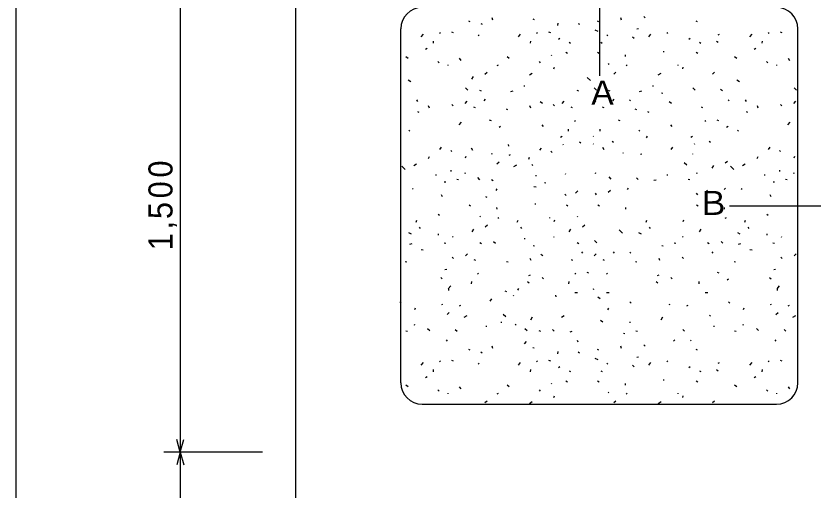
# Model space of a CAD drawing. Units: millimetres at full size, sheet at 1:20; details may follow other scales. Extents: x -7610 to 7610, y -5340 to 5340.
# Drawn here: x -7610 to -5185, y -557 to 887 of the extents above; entities that cross this region are included whole.
import ezdxf
from ezdxf.enums import TextEntityAlignment as Align

# ---------------------------------------------------------------- set-up
doc = ezdxf.new("R2010")
doc.units = ezdxf.units.MM
doc.header["$LTSCALE"] = 20
for name, color, linetype in [('0-0_枠', 5, 'Continuous'), ('0-6_寸法', 7, 'Continuous'), ('0-8_ハッチング', 3, 'Continuous'), ('3-0', 2, 'Continuous')]:
    doc.layers.add(name, color=color, linetype=linetype)
doc.styles.add('HGPｺﾞｼｯｸE', font='')
doc.styles.get('HGPｺﾞｼｯｸE').set_extended_font_data('HGPｺﾞｼｯｸE')

msp = doc.modelspace()

# ---------------------------------------------------------------- linework, layer by layer
at = {"layer": '0-0_枠'}
for p, q in [((-6760, 3308.63), (-6760, -2116.37)), ((-6439, -230.37), (-6439, 847.63)), ((-5231, -230.37), (-5231, 847.63)), ((-6374, -295.37), (-5296, -295.37))]:
    msp.add_line(p, q, dxfattribs=at)
for centre, start, end in [((-6374, 847.63), 90, 180), ((-5296, 847.63), 0, 90), ((-6374, -230.37), 180, 270), ((-5296, -230.37), 270, 0)]:
    msp.add_arc(centre, 65, start, end, dxfattribs=at)
at = {"layer": '0-6_寸法'}
for p, q in [((-5835, 1412.63), (-5835, 704.63)), ((-5439, 308.63), (-4731, 308.63)), ((-7110, -441.37), (-7120.35, -402.74)), ((-7110, -441.37), (-7099.65, -402.74)), ((-6860, -441.37), (-7160, -441.37)), ((-7110, -441.37), (-7120.35, -480.01)), ((-7110, -441.37), (-7099.65, -480.01))]:
    msp.add_line(p, q, dxfattribs=at)
msp.add_lwpolyline([(-7110, 2558.63), (-7110, 1058.63), (-7110, -441.37), (-7110, -1941.37)], dxfattribs=at)
at = {"layer": '0-8_ハッチング'}
for p, q in [((-6162.68, 882.16), (-6160.17, 875.24)), ((-6037.45, 877.76), (-6033.06, 875.87)), ((-5770.96, 882.16), (-5768.45, 875.24)), ((-5699.31, 885.3), (-5695.54, 880.9)), ((-6233.71, 872.1), (-6229.31, 870.22)), ((-6195.37, 863.93), (-6191.6, 861.42)), ((-5961.4, 857.65), (-5960.77, 865.19)), ((-5899.81, 863.93), (-5896.03, 861.42)), ((-5841.99, 872.1), (-5837.59, 870.22)), ((-5721.31, 847.59), (-5715.65, 848.85)), ((-5541.75, 872.1), (-5537.35, 870.22)), ((-6377.01, 823.08), (-6370.1, 831.25)), ((-6321.7, 836.28), (-6319.82, 833.13)), ((-6285.25, 838.79), (-6279.59, 836.9)), ((-6203.54, 826.22), (-6201.02, 829.36)), ((-6081.45, 823.08), (-6074.54, 831.25)), ((-6026.14, 836.28), (-6024.26, 833.13)), ((-5989.69, 838.79), (-5984.03, 836.9)), ((-5848.9, 844.45), (-5840.1, 840.68)), ((-5811.82, 826.22), (-5809.3, 829.36)), ((-5685.06, 823.08), (-5678.14, 831.25)), ((-5629.75, 836.28), (-5627.86, 833.13)), ((-5473.87, 829.36), (-5469.47, 831.25)), ((-5377.01, 823.08), (-5370.1, 831.25)), ((-5321.7, 836.28), (-5319.82, 833.13)), ((-5285.25, 838.79), (-5279.59, 836.9)), ((-6339.93, 803.59), (-6339.3, 810.51)), ((-6044.37, 803.59), (-6043.74, 810.51)), ((-5959.52, 816.16), (-5955.12, 819.31)), ((-5926.83, 806.73), (-5923.06, 804.22)), ((-5830.67, 806.73), (-5826.9, 804.22)), ((-5733.88, 823.08), (-5729.48, 818.68)), ((-5563.12, 816.16), (-5558.72, 819.31)), ((-5530.44, 806.73), (-5526.67, 804.22)), ((-5478.27, 810.51), (-5473.24, 806.73)), ((-5339.93, 803.59), (-5339.3, 810.51)), ((-6363.81, 785.99), (-6359.41, 788.51)), ((-5936.68, 776.24), (-5932.28, 773.09)), ((-5840.52, 776.24), (-5836.12, 773.09)), ((-5641.28, 778.75), (-5638.13, 778.75)), ((-5540.29, 776.24), (-5535.89, 773.09)), ((-5363.81, 785.99), (-5359.41, 788.51)), ((-6424.01, 763.67), (-6417.09, 758.64)), ((-6261.16, 758.01), (-6256.76, 751.09)), ((-6115.96, 763.67), (-6109.05, 758.64)), ((-5982.09, 768.69), (-5980.83, 766.81)), ((-5756.93, 768.06), (-5756.3, 763.04)), ((-5424.01, 763.67), (-5417.09, 758.64)), ((-5261.16, 758.01), (-5256.76, 751.09)), ((-6326.59, 747.95), (-6322.81, 744.18)), ((-6295.79, 737.9), (-6295.79, 736.01)), ((-6145.51, 736.01), (-6141.73, 737.9)), ((-6018.54, 747.95), (-6014.77, 744.18)), ((-5973.29, 725.32), (-5971.4, 730.35)), ((-5807.84, 741.67), (-5806.58, 739.15)), ((-5753.78, 736.01), (-5750.01, 737.9)), ((-5596.02, 737.9), (-5596.02, 736.01)), ((-5581.57, 725.32), (-5579.68, 730.35)), ((-5326.59, 747.95), (-5322.81, 744.18)), ((-5295.79, 737.9), (-5295.79, 736.01)), ((-6183.22, 709.61), (-6176.3, 715.27)), ((-6048.08, 707.1), (-6039.28, 712.75)), ((-5791.5, 709.61), (-5784.58, 715.27)), ((-5656.36, 707.1), (-5647.56, 712.75)), ((-5491.26, 709.61), (-5484.35, 715.27)), ((-6416.47, 692.01), (-6408.92, 687.61)), ((-6223.44, 693.9), (-6218.42, 702.07)), ((-5871.94, 699.55), (-5861.89, 690.13)), ((-5416.47, 692.01), (-5408.92, 687.61)), ((-6242.3, 667.5), (-6235.39, 660.59)), ((-6199.56, 661.21), (-6194.53, 658.7)), ((-6104.65, 656.81), (-6097.74, 658.7)), ((-6065.05, 673.78), (-6061.91, 673.78)), ((-5904, 661.21), (-5898.97, 658.7)), ((-5850.58, 667.5), (-5843.66, 660.59)), ((-5807.84, 661.21), (-5802.81, 658.7)), ((-5712.93, 656.81), (-5706.01, 658.7)), ((-5673.33, 673.78), (-5670.19, 673.78)), ((-5550.34, 667.5), (-5543.43, 660.59)), ((-5466.12, 664.36), (-5460.46, 659.33)), ((-5242.3, 667.5), (-5235.39, 660.59)), ((-6391.32, 631.67), (-6388.81, 626.64)), ((-6182.59, 632.93), (-6186.36, 628.53)), ((-5790.87, 632.93), (-5794.64, 628.53)), ((-5743.1, 631.67), (-5740.58, 629.79)), ((-5646.3, 652.41), (-5641.9, 651.79)), ((-5442.86, 631.67), (-5440.35, 629.79)), ((-5391.32, 631.67), (-5388.81, 626.64)), ((-6355.5, 614.07), (-6352.98, 607.16)), ((-6283.84, 617.22), (-6280.07, 612.82)), ((-6243.56, 620.36), (-6237.27, 627.27)), ((-6217.79, 609.67), (-6213.39, 607.79)), ((-6047.45, 614.07), (-6044.94, 607.16)), ((-6014.77, 626.02), (-6007.86, 621.62)), ((-5975.8, 617.22), (-5972.03, 612.82)), ((-5948, 620.36), (-5941.71, 627.27)), ((-5922.23, 609.67), (-5917.83, 607.79)), ((-5851.83, 620.36), (-5845.55, 627.27)), ((-5826.06, 609.67), (-5821.66, 607.79)), ((-5623.05, 626.02), (-5616.13, 621.62)), ((-5525.83, 609.67), (-5521.43, 607.79)), ((-5355.5, 614.07), (-5352.98, 607.16)), ((-5283.84, 617.22), (-5280.07, 612.82)), ((-5243.56, 620.36), (-5237.27, 627.27)), ((-6388.18, 595.85), (-6384.41, 593.33)), ((-6118.48, 604.02), (-6114.08, 602.13)), ((-5726.76, 604.02), (-5722.36, 602.13)), ((-5688.42, 595.85), (-5684.64, 593.33)), ((-5388.18, 595.85), (-5384.41, 593.33)), ((-6261.78, 554.99), (-6254.87, 563.16)), ((-6170.02, 570.71), (-6164.36, 568.82)), ((-5910.91, 568.19), (-5909.03, 565.05)), ((-5778.3, 570.71), (-5772.64, 568.82)), ((-5514.52, 568.19), (-5512.63, 565.05)), ((-5478.06, 570.71), (-5472.4, 568.82)), ((-5261.78, 554.99), (-5254.87, 563.16)), ((-6415.21, 538.65), (-6411.44, 536.14)), ((-6139.85, 548.08), (-6135.45, 551.22)), ((-6010.37, 554.99), (-6005.97, 550.59)), ((-5929.14, 535.51), (-5928.51, 542.42)), ((-5832.98, 535.51), (-5832.35, 542.42)), ((-5715.44, 538.65), (-5711.67, 536.14)), ((-5618.65, 554.99), (-5614.25, 550.59)), ((-5447.89, 548.08), (-5443.49, 551.22)), ((-5415.21, 538.65), (-5411.44, 536.14)), ((-5953.02, 517.91), (-5948.62, 520.42)), ((-5853.85, 519.63), (-5852.46, 520.42)), ((-5692.19, 516.02), (-5689.04, 521.05)), ((-5556.63, 517.91), (-5552.23, 520.42)), ((-6320.68, 480.03), (-6315.65, 486.94)), ((-6225.09, 485.22), (-6220.69, 478.31)), ((-6112.58, 495.28), (-6111.95, 490.25)), ((-5946.02, 495.91), (-5944.76, 494.02)), ((-5895.94, 503.45), (-5891.54, 500.31)), ((-5853.85, 497.25), (-5853.26, 496.37)), ((-5825.54, 487.57), (-5821.14, 480.66)), ((-5796.63, 505.8), (-5792.23, 502.66)), ((-5616.24, 480.03), (-5611.21, 486.94)), ((-5546.48, 498.26), (-5545.22, 496.37)), ((-5501.07, 505.8), (-5496.67, 502.66)), ((-5320.68, 480.03), (-5315.65, 486.94)), ((-6287.37, 477.52), (-6283.6, 473.74)), ((-6163.49, 468.88), (-6162.24, 466.36)), ((-6109.44, 463.22), (-6105.67, 465.11)), ((-6015.79, 477.68), (-6010.76, 484.59)), ((-5982.48, 475.16), (-5978.71, 471.39)), ((-5763.95, 471.23), (-5762.69, 468.72)), ((-5709.89, 465.57), (-5706.12, 467.46)), ((-5552.13, 467.46), (-5552.13, 465.57)), ((-5287.37, 477.52), (-5283.6, 473.74)), ((-6354.62, 453), (-6352.11, 458.66)), ((-6242.11, 454.89), (-6240.23, 459.92)), ((-6147.15, 436.82), (-6140.24, 442.48)), ((-6049.73, 450.65), (-6047.22, 456.31)), ((-5576.64, 440.43), (-5569.1, 433.52)), ((-5452.04, 439.18), (-5445.13, 444.83)), ((-5354.62, 453), (-5352.11, 458.66)), ((-5242.11, 454.89), (-5240.23, 459.92)), ((-6436.33, 429.12), (-6426.27, 419.69)), ((-6399.88, 431), (-6391.08, 436.03)), ((-6287.37, 417.18), (-6287.37, 413.41)), ((-6094.98, 428.65), (-6086.18, 433.68)), ((-6040.3, 434.94), (-6037.16, 431.8)), ((-5492.27, 423.46), (-5487.24, 431.63)), ((-5436.33, 429.12), (-5426.27, 419.69)), ((-5399.88, 431), (-5391.08, 436.03)), ((-5287.37, 417.18), (-5287.37, 413.41)), ((-6333.88, 403.35), (-6330.74, 403.35)), ((-6269.14, 389.52), (-6264.11, 388.89)), ((-6243.37, 407.12), (-6242.11, 409.63)), ((-6206.23, 394.71), (-6199.32, 387.8)), ((-6163.49, 388.43), (-6158.47, 385.91)), ((-6028.99, 401), (-6025.85, 401)), ((-5938.48, 404.77), (-5937.22, 407.28)), ((-5846.98, 407.12), (-5845.72, 409.63)), ((-5806.69, 397.06), (-5799.77, 390.15)), ((-5722.46, 393.92), (-5716.81, 388.89)), ((-5669.04, 386.38), (-5662.13, 388.26)), ((-5629.44, 403.35), (-5626.3, 403.35)), ((-5564.7, 389.52), (-5559.67, 388.89)), ((-5538.93, 407.12), (-5537.68, 409.63)), ((-5333.88, 403.35), (-5330.74, 403.35)), ((-5269.14, 389.52), (-5264.11, 388.89)), ((-5243.37, 407.12), (-5242.11, 409.63)), ((-6306.85, 381.98), (-6302.45, 381.35)), ((-6034.02, 367.68), (-6027.73, 366.43)), ((-6001.96, 379.63), (-5997.56, 379)), ((-5306.85, 381.98), (-5302.45, 381.35)), ((-6403.65, 361.24), (-6401.13, 359.35)), ((-6316.28, 343.64), (-6313.77, 336.72)), ((-6146.52, 360.14), (-6150.29, 355.74)), ((-5939.74, 344.43), (-5935.96, 340.03)), ((-5907.26, 347.57), (-5900.97, 354.49)), ((-5848.23, 346.78), (-5844.46, 342.38)), ((-5807.95, 349.92), (-5801.66, 356.84)), ((-5746.98, 362.49), (-5750.75, 358.09)), ((-5540.19, 346.78), (-5536.42, 342.38)), ((-5512.38, 349.92), (-5506.1, 356.84)), ((-5451.42, 362.49), (-5455.19, 358.09)), ((-5403.65, 361.24), (-5401.13, 359.35)), ((-5316.28, 343.64), (-5313.77, 336.72)), ((-6181.72, 336.89), (-6177.32, 335)), ((-6231.12, 311.77), (-6226.72, 308.63)), ((-6147.53, 303.6), (-6146.9, 298.57)), ((-6031.88, 314.28), (-6028.73, 314.28)), ((-5935.56, 311.77), (-5931.16, 308.63)), ((-5839.4, 311.77), (-5835, 308.63)), ((-5755.8, 303.6), (-5755.18, 298.57)), ((-5539.17, 311.77), (-5534.77, 308.63)), ((-5455.57, 303.6), (-5454.94, 298.57)), ((-6325.46, 283.48), (-6321.69, 279.71)), ((-6198.44, 277.2), (-6197.18, 274.69)), ((-6144.38, 271.54), (-6140.61, 273.43)), ((-5986.62, 273.43), (-5986.62, 271.54)), ((-5902.88, 277.2), (-5901.62, 274.69)), ((-5452.43, 271.54), (-5448.66, 273.43)), ((-5325.46, 283.48), (-5321.69, 279.71)), ((-6392.72, 258.97), (-6390.2, 264.63)), ((-6383.29, 243.26), (-6380.15, 240.12)), ((-6182.1, 245.14), (-6175.18, 250.8)), ((-6084.67, 258.97), (-6082.16, 264.63)), ((-6075.25, 243.26), (-6072.1, 240.12)), ((-5972.17, 260.86), (-5970.28, 265.89)), ((-5886.54, 245.14), (-5879.62, 250.8)), ((-5692.95, 258.97), (-5690.44, 264.63)), ((-5683.52, 243.26), (-5680.38, 240.12)), ((-5580.44, 260.86), (-5578.56, 265.89)), ((-5392.72, 258.97), (-5390.2, 264.63)), ((-5383.29, 243.26), (-5380.15, 240.12)), ((-6415.34, 227.55), (-6407.8, 223.15)), ((-6325.46, 223.15), (-6325.46, 219.37)), ((-6222.32, 229.43), (-6217.29, 237.6)), ((-5926.76, 229.43), (-5921.73, 237.6)), ((-5774.66, 235.09), (-5764.6, 225.66)), ((-5715.58, 227.55), (-5708.04, 223.15)), ((-5530.37, 229.43), (-5525.34, 237.6)), ((-5415.34, 227.55), (-5407.8, 223.15)), ((-5325.46, 223.15), (-5325.46, 219.37)), ((-6411.57, 192.35), (-6404.66, 194.23)), ((-6307.24, 195.49), (-6302.21, 194.86)), ((-6281.47, 213.09), (-6280.21, 215.6)), ((-6198.44, 196.75), (-6193.41, 194.23)), ((-6156.96, 199.89), (-6151.3, 194.86)), ((-6063.93, 209.32), (-6060.79, 209.32)), ((-5973.42, 213.09), (-5972.17, 215.6)), ((-5902.88, 196.75), (-5897.85, 194.23)), ((-5849.46, 203.03), (-5842.54, 196.12)), ((-5607.47, 195.49), (-5602.44, 194.86)), ((-5581.7, 213.09), (-5580.44, 215.6)), ((-5506.48, 196.75), (-5501.45, 194.23)), ((-5465, 199.89), (-5459.34, 194.86)), ((-5411.57, 192.35), (-5404.66, 194.23)), ((-5307.24, 195.49), (-5302.21, 194.86)), ((-5281.47, 213.09), (-5280.21, 215.6)), ((-6377, 176.01), (-6370.72, 174.75)), ((-6036.91, 187.95), (-6032.51, 187.32)), ((-5645.18, 187.95), (-5640.78, 187.32)), ((-5377, 176.01), (-5370.72, 174.75)), ((-6282.72, 152.75), (-6278.95, 148.35)), ((-6242.44, 155.89), (-6236.15, 162.81)), ((-6046.33, 149.61), (-6043.82, 142.69)), ((-6013.65, 161.55), (-6006.74, 157.15)), ((-5885.91, 168.46), (-5889.68, 164.06)), ((-5850.71, 155.89), (-5844.43, 162.81)), ((-5789.75, 168.46), (-5793.52, 164.06)), ((-5741.98, 167.21), (-5739.46, 165.32)), ((-5654.61, 149.61), (-5652.1, 142.69)), ((-5582.96, 152.75), (-5579.19, 148.35)), ((-5489.51, 168.46), (-5493.28, 164.06)), ((-5282.72, 152.75), (-5278.95, 148.35)), ((-5242.44, 155.89), (-5236.15, 162.81)), ((-6425.4, 139.55), (-6421, 137.67)), ((-6216.67, 145.21), (-6212.27, 143.32)), ((-6117.36, 139.55), (-6112.96, 137.67)), ((-5921.1, 145.21), (-5916.7, 143.32)), ((-5824.94, 145.21), (-5820.54, 143.32)), ((-5725.64, 139.55), (-5721.24, 137.67)), ((-5425.4, 139.55), (-5421, 137.67)), ((-6304.72, 115.04), (-6299.07, 116.29)), ((-6205.35, 103.72), (-6203.47, 100.58)), ((-6049.48, 96.81), (-6045.08, 98.7)), ((-5909.79, 103.72), (-5907.91, 100.58)), ((-5873.34, 106.24), (-5867.68, 104.35)), ((-5813.63, 103.72), (-5811.74, 100.58)), ((-5657.75, 96.81), (-5653.35, 98.7)), ((-5476.94, 106.24), (-5471.28, 104.35)), ((-5304.72, 115.04), (-5299.07, 116.29)), ((-6317.29, 90.53), (-6312.89, 86.13)), ((-6223.58, 71.04), (-6222.95, 77.95)), ((-6053.88, 77.95), (-6048.85, 74.18)), ((-6009.25, 90.53), (-6004.85, 86.13)), ((-5928.02, 71.04), (-5927.39, 77.95)), ((-5662.15, 77.95), (-5657.13, 74.18)), ((-5617.53, 90.53), (-5613.13, 86.13)), ((-5531.62, 71.04), (-5530.99, 77.95)), ((-5446.77, 83.61), (-5442.37, 86.75)), ((-5317.29, 90.53), (-5312.89, 86.13)), ((-6294.67, 55.96), (-6287.12, 64.76)), ((-6294.05, 55.01), (-6294.05, 51.23)), ((-6123.09, 49.98), (-6118.06, 48.09)), ((-6082.79, 51.56), (-6079.65, 56.58)), ((-5853.85, 54.52), (-5851.34, 55.96)), ((-5294.67, 55.96), (-5287.12, 64.76)), ((-5294.05, 55.01), (-5294.05, 51.23)), ((-6167.08, 18.55), (-6162.06, 25.46)), ((-6097.32, 36.78), (-6096.06, 34.89)), ((-5968.32, 36.15), (-5967.69, 31.12)), ((-5909.86, 44.95), (-5901.69, 44.32)), ((-5839.47, 31.75), (-5832.56, 26.72)), ((-5813.7, 44.95), (-5805.53, 44.32)), ((-5513.47, 44.95), (-5505.3, 44.32)), ((-6441.81, 16.04), (-6438.04, 12.26)), ((-6314.79, 9.75), (-6313.53, 7.24)), ((-6260.73, 4.09), (-6256.96, 5.98)), ((-5742.05, 16.04), (-5738.28, 12.26)), ((-5622.83, 9.75), (-5621.57, 7.24)), ((-5568.78, 4.09), (-5565.01, 5.98)), ((-5441.81, 16.04), (-5438.04, 12.26)), ((-5314.79, 9.75), (-5313.53, 7.24)), ((-5260.73, 4.09), (-5256.96, 5.98)), ((-6396.56, -6.59), (-6394.67, -1.56)), ((-6298.45, -22.3), (-6291.53, -16.65)), ((-6127.49, -21.05), (-6119.94, -27.96)), ((-5809.3, -8.48), (-5806.79, -2.82)), ((-5499.64, -24.19), (-5496.5, -27.33)), ((-5396.56, -6.59), (-5394.67, -1.56)), ((-5298.45, -22.3), (-5291.53, -16.65)), ((-6246.28, -30.48), (-6237.48, -25.45)), ((-6133.77, -44.3), (-6133.77, -48.07)), ((-6043.11, -38.02), (-6038.08, -29.85)), ((-5950.72, -30.48), (-5941.92, -25.45)), ((-5831.93, -39.9), (-5824.39, -44.3)), ((-5742.05, -44.3), (-5742.05, -48.07)), ((-5646.72, -38.02), (-5641.69, -29.85)), ((-5246.28, -30.48), (-5237.48, -25.45)), ((-6423.59, -71.96), (-6418.56, -72.59)), ((-6397.82, -54.36), (-6396.56, -51.85)), ((-6357.53, -64.42), (-6350.62, -71.33)), ((-6273.31, -67.56), (-6267.65, -72.59)), ((-6180.28, -58.13), (-6177.14, -58.13)), ((-6089.77, -54.36), (-6088.52, -51.85)), ((-6061.97, -64.42), (-6055.05, -71.33)), ((-6019.23, -70.7), (-6014.2, -73.22)), ((-5977.74, -67.56), (-5972.09, -72.59)), ((-5723.82, -71.96), (-5718.79, -72.59)), ((-5581.35, -67.56), (-5575.69, -72.59)), ((-5488.33, -58.13), (-5485.18, -58.13)), ((-5423.59, -71.96), (-5418.56, -72.59)), ((-5397.82, -54.36), (-5396.56, -51.85)), ((-5357.53, -64.42), (-5350.62, -71.33)), ((-5273.31, -67.56), (-5267.65, -72.59)), ((-5924.32, -75.1), (-5917.41, -73.22)), ((-5761.53, -79.5), (-5757.13, -80.13)), ((-6297.82, -98.99), (-6301.59, -103.39)), ((-6162.68, -117.84), (-6160.17, -124.76)), ((-6063.22, -111.56), (-6056.94, -104.64)), ((-5902.95, -100.24), (-5900.43, -105.27)), ((-5770.96, -117.84), (-5768.45, -124.76)), ((-5699.31, -114.7), (-5695.54, -119.1)), ((-5605.86, -98.99), (-5609.63, -103.39)), ((-5558.09, -100.24), (-5555.58, -102.13)), ((-5297.82, -98.99), (-5301.59, -103.39)), ((-6233.71, -127.9), (-6229.31, -129.78)), ((-6195.37, -136.07), (-6191.6, -138.58)), ((-6037.45, -122.24), (-6033.06, -124.13)), ((-5961.4, -142.35), (-5960.77, -134.81)), ((-5899.81, -136.07), (-5896.03, -138.58)), ((-5841.99, -127.9), (-5837.59, -129.78)), ((-5541.75, -127.9), (-5537.35, -129.78)), ((-6377.01, -176.92), (-6370.1, -168.75)), ((-6321.7, -163.72), (-6319.82, -166.87)), ((-6285.25, -161.21), (-6279.59, -163.1)), ((-6081.45, -176.92), (-6074.54, -168.75)), ((-6026.14, -163.72), (-6024.26, -166.87)), ((-5989.69, -161.21), (-5984.03, -163.1)), ((-5848.9, -155.55), (-5840.1, -159.32)), ((-5721.31, -152.41), (-5715.65, -151.15)), ((-5685.06, -176.92), (-5678.14, -168.75)), ((-5629.75, -163.72), (-5627.86, -166.87)), ((-5473.87, -170.64), (-5469.47, -168.75)), ((-5377.01, -176.92), (-5370.1, -168.75)), ((-5321.7, -163.72), (-5319.82, -166.87)), ((-5285.25, -161.21), (-5279.59, -163.1)), ((-6339.93, -196.41), (-6339.3, -189.49)), ((-6203.54, -173.78), (-6201.02, -170.64)), ((-6044.37, -196.41), (-6043.74, -189.49)), ((-5959.52, -183.84), (-5955.12, -180.69)), ((-5926.83, -193.27), (-5923.06, -195.78)), ((-5830.67, -193.27), (-5826.9, -195.78)), ((-5811.82, -173.78), (-5809.3, -170.64)), ((-5733.88, -176.92), (-5729.48, -181.32)), ((-5563.12, -183.84), (-5558.72, -180.69)), ((-5530.44, -193.27), (-5526.67, -195.78)), ((-5478.27, -189.49), (-5473.24, -193.27)), ((-5339.93, -196.41), (-5339.3, -189.49)), ((-6363.81, -214.01), (-6359.41, -211.49)), ((-5363.81, -214.01), (-5359.41, -211.49)), ((-6424.01, -236.33), (-6417.09, -241.36)), ((-6261.16, -241.99), (-6256.76, -248.91)), ((-6115.96, -236.33), (-6109.05, -241.36)), ((-5982.09, -231.31), (-5980.83, -233.19)), ((-5936.68, -223.76), (-5932.28, -226.91)), ((-5840.52, -223.76), (-5836.12, -226.91)), ((-5756.93, -231.94), (-5756.3, -236.96)), ((-5641.28, -221.25), (-5638.13, -221.25)), ((-5540.29, -223.76), (-5535.89, -226.91)), ((-5424.01, -236.33), (-5417.09, -241.36)), ((-5261.16, -241.99), (-5256.76, -248.91)), ((-6326.59, -252.05), (-6322.81, -255.82)), ((-6295.79, -262.1), (-6295.79, -263.99)), ((-6145.51, -263.99), (-6141.73, -262.1)), ((-6018.54, -252.05), (-6014.77, -255.82)), ((-5807.84, -258.33), (-5806.58, -260.85)), ((-5753.78, -263.99), (-5750.01, -262.1)), ((-5596.02, -262.1), (-5596.02, -263.99)), ((-5326.59, -252.05), (-5322.81, -255.82)), ((-5295.79, -262.1), (-5295.79, -263.99)), ((-6183.22, -290.39), (-6176.3, -284.73)), ((-6048.08, -292.9), (-6039.28, -287.25)), ((-5973.29, -274.68), (-5971.4, -269.65)), ((-5791.5, -290.39), (-5784.58, -284.73)), ((-5656.36, -292.9), (-5647.56, -287.25)), ((-5581.57, -274.68), (-5579.68, -269.65)), ((-5491.26, -290.39), (-5484.35, -284.73))]:
    msp.add_line(p, q, dxfattribs=at)
at = {"layer": '3-0', "color": 1}
msp.add_line((-7610, 5340), (-7610, -5340), dxfattribs=at)

# ---------------------------------------------------------------- texts
at = {"layer": '0-6_寸法', "color": 3, "style": 'HGPｺﾞｼｯｸE'}
for s, p in [('Ａ', (-5875, 594.63)), ('Ｂ', (-5539, 258.63))]:
    msp.add_text(s, height=73.31, dxfattribs=at).set_placement(p, align=Align.BOTTOM_LEFT)
at = {"layer": '0-6_寸法', "color": 3, "insert": (-7120, 173.63), "char_height": 73.31, "attachment_point": 7, "rotation": 90, "style": 'HGPｺﾞｼｯｸE'}
msp.add_mtext('\\T1.22;\\W0.95;1,500', dxfattribs=at)

doc.saveas('drawing.dxf')
